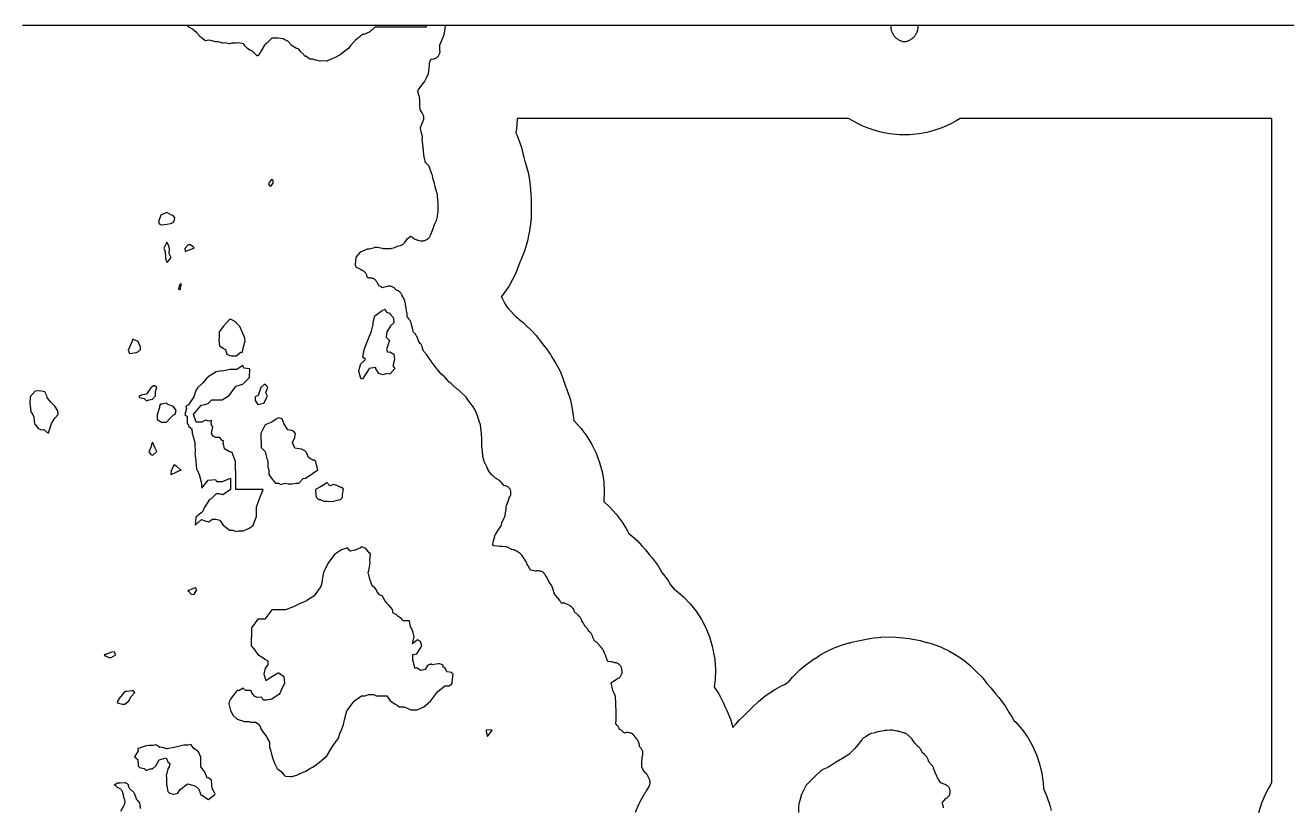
# Model space of a CAD drawing. Header units: millimetres. Extents: x 0 to 600, y 0 to 900.
# Drawn here: x 456.2 to 550.9, y 310 to 368.8 of the extents above; entities that cross this region are included whole.
import ezdxf

# ---------------------------------------------------------------- set-up
doc = ezdxf.new("R2010")
doc.units = ezdxf.units.MM
doc.layers.add('CORTE', color=1, linetype='Continuous')
doc.layers.add('GRABADO', color=5, linetype='Continuous')

msp = doc.modelspace()

# ---------------------------------------------------------------- linework, layer by layer
at = {"layer": 'CORTE'}
for points in [[(455.976, 368.757), (457.768, 368.757), (459.418, 368.757), (460.126, 368.757), (460.931, 368.757), (461.78, 368.757), (462.102, 368.757), (462.115, 368.757), (462.115, 368.757), (462.138, 368.757), (462.644, 368.757), (462.656, 368.757), (463.655, 368.757), (464.675, 368.757), (464.75, 368.757), (464.76, 368.757), (464.76, 368.757), (465.947, 368.757), (467.513, 368.757), (469.188, 368.757), (470.206, 368.757), (470.218, 368.757), (470.218, 368.757), (470.339, 368.757), (470.982, 368.757), (471.717, 368.757), (472.15, 368.757), (472.772, 368.757), (540.743, 368.757), (541.019, 368.757), (541.392, 368.757), (541.855, 368.757), (542.252, 368.757), (542.569, 368.757), (542.964, 368.757), (543.195, 368.757), (543.462, 368.757), (543.524, 368.757), (543.533, 368.757), (543.533, 368.757), (543.88, 368.757), (544.409, 368.757), (544.88, 368.757), (545.333, 368.757), (545.754, 368.757), (546.158, 368.757), (546.566, 368.757), (546.972, 368.757), (547.377, 368.757), (547.781, 368.757), (548.188, 368.757), (548.594, 368.757), (548.997, 368.757), (549.4, 368.757), (549.794, 368.757), (556.759, 368.757)], [(548.856, 309.662), (549.071, 310.371), (549.289, 310.899), (549.449, 311.237), (549.638, 311.591), (549.825, 311.902), (549.825, 361.757), (548.529, 361.757), (548.063, 361.757), (547.588, 361.757), (547.111, 361.757), (546.632, 361.757), (546.151, 361.757), (545.673, 361.757), (545.194, 361.757), (544.715, 361.757), (544.233, 361.757), (543.755, 361.757), (543.258, 361.757), (542.722, 361.757), (542.166, 361.757), (541.54, 361.757), (541.12, 361.757), (541.046, 361.757), (540.73, 361.757), (540.458, 361.757), (539.991, 361.757), (539.616, 361.757), (539.147, 361.757), (538.599, 361.757), (538.158, 361.757), (537.833, 361.757), (526.423, 361.757), (526.112, 361.57), (525.758, 361.381), (525.395, 361.209), (525.025, 361.056), (524.647, 360.921), (524.263, 360.804), (523.895, 360.712), (523.335, 360.601), (522.597, 360.528), (521.855, 360.528), (521.117, 360.601), (520.557, 360.712), (520.189, 360.804), (519.805, 360.921), (519.427, 361.056), (519.056, 361.209), (518.694, 361.381), (518.34, 361.57), (518.029, 361.757), (493.127, 361.757), (493.13, 361.674), (493.086, 360.964), (493.043, 360.69), (493.13, 360.486), (493.23, 360.21), (493.451, 359.577), (493.572, 359.122), (493.629, 358.864), (493.67, 358.724), (493.723, 358.517), (493.728, 358.497), (493.819, 358.217), (493.962, 357.693), (494.056, 357.157), (494.093, 356.866), (494.108, 356.733), (494.169, 356.084), (494.199, 355.67), (494.199, 354.709), (494.182, 354.277), (494.134, 353.847), (494.054, 353.311), (494.015, 353.089), (493.906, 352.564), (493.721, 351.88), (493.461, 351.24), (493.402, 351.115), (493.342, 350.96), (493.141, 350.412), (492.963, 350), (492.796, 349.665), (492.533, 349.193), (492.136, 348.614), (491.935, 348.373), (491.997, 348.275), (492.225, 347.83), (492.39, 347.581), (492.472, 347.469), (492.48, 347.459), (492.612, 347.338), (492.905, 347.025), (492.92, 347.008), (493.072, 346.869), (493.152, 346.79), (493.263, 346.699), (493.576, 346.433), (493.777, 346.251), (494.21, 345.831), (494.554, 345.467), (494.865, 345.076), (495.117, 344.73), (495.332, 344.454), (495.441, 344.307), (495.512, 344.206), (495.567, 344.127), (495.633, 344.03), (495.726, 343.885), (496.041, 343.373), (496.338, 342.828), (496.574, 342.256), (496.753, 341.747), (496.802, 341.598), (496.84, 341.497), (496.871, 341.414), (496.974, 341.123), (497.056, 340.863), (497.157, 340.507), (497.269, 339.969), (497.366, 339.282), (497.369, 339.261), (497.395, 339.064), (497.411, 339.05), (497.913, 338.508), (498.359, 337.92), (498.746, 337.291), (499.069, 336.628), (499.326, 335.936), (499.515, 335.222), (499.633, 334.493), (499.679, 333.756), (499.653, 333.019), (499.65, 332.994), (500.077, 332.611), (500.581, 332.061), (501.028, 331.464), (501.326, 330.973), (501.449, 330.743), (501.523, 330.61), (501.738, 330.436), (502.142, 330.076), (502.511, 329.68), (502.776, 329.368), (503.041, 329.019), (503.265, 328.775), (503.717, 328.17), (504.055, 327.609), (504.072, 327.59), (504.502, 327.014), (504.658, 326.757), (504.659, 326.755), (504.924, 326.431), (505.075, 326.325), (505.626, 325.854), (506.13, 325.332), (506.581, 324.763), (506.976, 324.154), (507.31, 323.51), (507.581, 322.837), (507.787, 322.141), (507.855, 321.786), (507.886, 321.636), (507.972, 321.144), (508.028, 320.374), (508.004, 319.603), (507.935, 319.087), (507.963, 319.049), (508.281, 318.553), (508.627, 317.871), (508.747, 317.561), (508.872, 317.326), (509.15, 316.655), (509.341, 316.028), (509.564, 316.3), (509.841, 316.609), (510.05, 316.825), (510.766, 317.515), (510.789, 317.535), (511.269, 317.991), (511.771, 318.416), (512.48, 318.891), (512.947, 319.132), (513.219, 319.266), (513.413, 319.383), (513.518, 319.448), (513.823, 319.819), (514.164, 320.17), (514.404, 320.396), (514.807, 320.745), (515.371, 321.146), (515.66, 321.316), (515.878, 321.458), (516.326, 321.722), (516.935, 322.013), (517.568, 322.248), (518.07, 322.385), (518.14, 322.4), (518.262, 322.441), (518.743, 322.555), (519.508, 322.704), (519.902, 322.76), (520.28, 322.796), (520.442, 322.808), (521.003, 322.838), (521.579, 322.829), (522.137, 322.781), (522.616, 322.71), (522.699, 322.693), (522.728, 322.69), (523.401, 322.564), (523.915, 322.417), (523.948, 322.406), (524.223, 322.339), (524.935, 322.087), (525.617, 321.766), (526.116, 321.467), (526.431, 321.256), (526.807, 320.982), (527.158, 320.681), (527.599, 320.27), (528.052, 319.811), (528.42, 319.334), (528.717, 319.021), (529.092, 318.528), (529.314, 318.285), (529.78, 317.655), (530.081, 317.143), (530.254, 316.899), (530.445, 316.571), (530.587, 316.436), (531.063, 315.885), (531.485, 315.29), (531.847, 314.658), (532.147, 313.994), (532.381, 313.304), (532.548, 312.594), (532.646, 311.872), (532.661, 311.464), (532.931, 310.863), (533.151, 310.207), (533.247, 309.813)]]:
    msp.add_lwpolyline(points, dxfattribs=at)
for points in [[(474.809, 356.899), (474.801, 357.105), (474.687, 357.18), (474.45, 356.865), (474.528, 356.689), (474.636, 356.68), (474.809, 356.899)], [(466.817, 353.822), (467.101, 353.864), (467.297, 353.943), (467.389, 354.122), (467.429, 354.293), (467.306, 354.469), (467.159, 354.504), (466.823, 354.708), (466.366, 354.501), (466.229, 354.081), (466.215, 353.904), (466.336, 353.798), (466.531, 353.78), (466.817, 353.822)], [(467.153, 351.327), (466.998, 351.628), (467.015, 352.005), (466.955, 352.248), (466.831, 352.475), (466.597, 352.01), (466.704, 351.767), (466.72, 351.327), (466.755, 351.149), (466.846, 350.951), (467.153, 351.327)], [(468.369, 351.837), (468.847, 352.024), (468.876, 352.037), (468.871, 352.041), (468.607, 352.261), (468.426, 352.28), (468.165, 351.989), (468.197, 351.77), (468.369, 351.837)], [(467.899, 349.237), (467.886, 349.324), (467.862, 349.37), (467.737, 349.205), (467.702, 348.943), (467.821, 348.887), (467.899, 349.237)], [(472.029, 343.932), (472.384, 344.224), (472.514, 344.224), (472.537, 344.367), (472.525, 344.404), (472.708, 345.07), (472.669, 345.262), (472.51, 345.68), (472.489, 345.722), (472.488, 345.744), (472.315, 346.146), (472.028, 346.423), (472.027, 346.462), (472.025, 346.463), (471.692, 346.638), (471.555, 346.684), (471.293, 346.405), (471.068, 346.165), (470.746, 345.738), (470.762, 345.329), (470.725, 345.066), (470.768, 344.696), (471.045, 344.512), (471.083, 344.497), (471.226, 344.425), (471.333, 344.075), (471.558, 343.953), (471.675, 343.932), (472.029, 343.932)], [(464.201, 344.142), (464.529, 344.196), (464.694, 344.261), (464.836, 344.403), (464.836, 344.59), (464.676, 345.018), (464.317, 345.172), (464.266, 345.191), (464.228, 345.043), (464.151, 344.863), (463.925, 344.367), (464.004, 344.109), (464.201, 344.142)], [(469.423, 331.642), (469.7, 331.563), (469.954, 331.487), (470.259, 331.669), (470.497, 331.669), (470.795, 331.592), (471.06, 331.229), (471.385, 330.979), (471.558, 330.847), (471.764, 330.847), (472.057, 330.742), (472.225, 330.797), (472.563, 330.797), (472.815, 330.904), (473.06, 331.017), (473.295, 331.221), (473.554, 331.879), (473.561, 331.897), (473.563, 331.903), (473.563, 332.565), (473.563, 332.597), (473.81, 333.286), (474.051, 333.898), (471.995, 333.898), (471.995, 335.318), (471.988, 335.328), (471.988, 336.015), (471.809, 336.469), (471.728, 336.674), (471.58, 336.731), (471.517, 336.723), (471.141, 336.949), (471.049, 337.425), (471.066, 337.555), (470.968, 337.579), (470.789, 337.801), (470.464, 337.801), (470.312, 337.905), (470.169, 338.104), (470.264, 338.61), (470.151, 338.798), (470.17, 339.094), (469.964, 339.028), (469.728, 339.106), (469.46, 338.965), (469.034, 338.965), (468.835, 339.525), (469.401, 340.237), (469.679, 340.278), (469.924, 340.372), (470.201, 340.634), (470.988, 340.634), (471.494, 340.954), (471.989, 341.613), (472.006, 341.656), (472.539, 341.805), (473.028, 342.318), (473.045, 342.972), (472.602, 343.019), (472.539, 343.205), (472.084, 342.918), (471.556, 342.918), (471.549, 342.913), (471.011, 342.789), (470.932, 342.805), (470.516, 342.733), (470.256, 342.56), (470.009, 342.424), (469.81, 342.236), (469.495, 341.886), (469.115, 341.547), (468.988, 341.324), (468.84, 340.867), (468.447, 340.261), (468.236, 340.166), (468.307, 339.986), (468.176, 339.533), (468.343, 339.373), (468.343, 338.852), (468.414, 338.797), (468.461, 338.635), (468.691, 338.461), (468.732, 338.137), (468.806, 337.895), (468.914, 337.438), (468.921, 337.335), (468.955, 336.724), (468.93, 336.639), (468.993, 336.034), (468.993, 336.032), (469.041, 335.439), (469.088, 335.384), (469.253, 335.023), (469.346, 334.667), (469.388, 334.492), (469.438, 334.005), (469.926, 334.596), (470.487, 334.662), (470.541, 334.501), (470.995, 334.501), (471.601, 334.752), (471.601, 333.915), (471.023, 333.513), (470.78, 333.589), (470.519, 333.589), (470.144, 333.196), (470.014, 333.144), (469.613, 332.532), (469.505, 332.227), (468.991, 331.834), (468.954, 331.231), (469.423, 331.642)], [(457.955, 338.164), (457.949, 338.244), (458.155, 338.848), (458.403, 339.271), (458.666, 339.538), (458.635, 339.809), (458.405, 340.159), (458.107, 340.452), (457.887, 340.744), (457.803, 340.806), (457.831, 340.893), (457.661, 341.226), (457.403, 341.288), (457.257, 341.31), (456.93, 341.283), (456.546, 340.87), (456.533, 340.327), (456.558, 340.217), (456.594, 339.739), (456.751, 339.547), (456.818, 339.327), (456.882, 338.838), (456.902, 338.798), (456.948, 338.765), (457.162, 338.476), (457.424, 338.372), (457.593, 338.407), (457.834, 338.185), (457.923, 338.146), (457.924, 338.146), (457.955, 338.164)], [(465.502, 340.627), (465.743, 340.68), (465.967, 340.929), (465.967, 341.257), (466.074, 341.565), (465.892, 341.691), (465.808, 341.685), (465.606, 341.542), (465.305, 341.063), (464.884, 340.985), (464.779, 340.911), (464.723, 340.874), (464.732, 340.855), (464.774, 340.813), (465.126, 340.736), (465.283, 340.55), (465.502, 340.627)], [(474.098, 340.389), (474.392, 340.903), (474.267, 341.163), (474.415, 341.575), (474.253, 341.74), (474.155, 341.803), (473.884, 341.552), (473.685, 340.958), (473.447, 340.851), (473.447, 340.587), (473.653, 340.286), (474.098, 340.389)], [(466.796, 338.97), (467.041, 339.223), (467.306, 339.486), (467.455, 339.562), (467.526, 339.837), (467.319, 340.139), (466.884, 340.277), (466.797, 340.396), (466.446, 340.305), (466.348, 340.305), (466.278, 340.185), (466.278, 340.058), (466.092, 339.499), (466.092, 339.168), (466.346, 338.997), (466.387, 338.97), (466.796, 338.97)], [(474.972, 334.384), (475.214, 334.384), (475.383, 334.277), (475.714, 334.392), (475.945, 334.319), (476.229, 334.319), (476.499, 334.388), (476.73, 334.388), (477.067, 334.718), (477.256, 334.756), (477.292, 334.777), (477.764, 335.116), (478.153, 335.377), (478.059, 335.758), (478, 335.996), (477.881, 336.098), (477.783, 336.098), (477.468, 336.313), (477.307, 336.693), (477.267, 336.741), (477.235, 336.783), (476.941, 336.929), (476.751, 336.954), (476.436, 336.995), (476.25, 337.429), (476.429, 337.799), (476.481, 338.101), (476.345, 338.271), (476.214, 338.343), (475.921, 338.382), (475.653, 338.776), (475.651, 338.779), (475.65, 338.782), (475.642, 338.793), (475.642, 338.802), (475.484, 339.216), (475.204, 339.292), (475.04, 339.191), (474.705, 338.968), (474.2, 338.758), (473.877, 338.104), (473.877, 337.669), (473.917, 337.434), (473.917, 337.054), (474.215, 336.764), (474.215, 336.748), (474.217, 336.746), (474.324, 336.204), (474.403, 336.057), (474.403, 335.596), (474.489, 335.356), (474.489, 335.026), (474.723, 334.685), (474.972, 334.384)], [(466.062, 336.753), (465.949, 337.016), (465.78, 337.412), (465.78, 337.469), (465.704, 337.39), (465.646, 337.127), (465.466, 336.742), (465.628, 336.531), (465.764, 336.487), (466.062, 336.753)], [(467.321, 335.116), (467.833, 335.358), (467.866, 335.324), (467.889, 335.354), (467.885, 335.363), (467.838, 335.372), (467.565, 335.63), (467.377, 335.752), (467.139, 335.322), (467.122, 335.042), (467.321, 335.116)], [(479.362, 333.018), (479.719, 333.118), (479.863, 333.149), (480.021, 333.292), (480.014, 333.519), (480.089, 333.935), (479.996, 334.054), (479.88, 334.047), (479.593, 334.212), (479.375, 334.271), (479.068, 334.189), (478.844, 334.422), (478.671, 334.289), (478.366, 334.096), (477.993, 333.91), (478.022, 333.46), (478.067, 333.298), (478.214, 333.143), (478.344, 333.152), (478.624, 333.016), (478.854, 333.039), (479.125, 332.999), (479.362, 333.018)], [(471.812, 316.927), (472.092, 316.653), (472.502, 316.527), (472.593, 316.491), (472.984, 316.491), (473.115, 316.442), (473.48, 316.442), (473.676, 316.306), (473.83, 316.111), (473.874, 315.93), (474.039, 315.718), (474.208, 315.486), (474.302, 315.356), (474.351, 315.235), (474.528, 314.934), (474.528, 314.526), (474.613, 314.364), (474.738, 313.842), (474.902, 313.364), (475.014, 313.152), (475.104, 312.966), (475.24, 312.849), (475.421, 312.71), (475.609, 312.474), (475.684, 312.4), (475.727, 312.389), (476.146, 312.369), (476.23, 312.36), (476.643, 312.493), (476.726, 312.538), (476.789, 312.571), (477.25, 312.757), (477.623, 312.988), (477.771, 313.06), (477.972, 313.18), (478.282, 313.433), (478.797, 313.862), (478.802, 313.87), (479.223, 314.547), (479.313, 314.69), (479.724, 315.236), (479.827, 315.58), (479.959, 315.923), (480.082, 316.258), (480.167, 316.609), (480.349, 317.29), (480.361, 317.322), (480.891, 318.026), (480.915, 318.042), (481.443, 318.409), (481.717, 318.409), (481.973, 318.526), (482.367, 318.526), (482.535, 318.409), (483.341, 318.409), (483.597, 318.034), (483.953, 317.819), (484.122, 317.702), (484.283, 317.6), (484.618, 317.6), (484.771, 317.535), (485.143, 317.354), (485.632, 317.354), (486.13, 317.589), (486.632, 318.018), (486.635, 318.022), (487.161, 318.72), (487.172, 318.731), (487.713, 319.168), (488.032, 319.168), (488.209, 319.288), (488.274, 319.383), (488.255, 319.455), (488.329, 320.033), (488.264, 320.089), (488.219, 320.155), (487.858, 320.22), (487.691, 320.546), (487.553, 320.565), (487.582, 320.713), (487.316, 320.828), (487.227, 320.817), (486.705, 320.745), (486.663, 320.821), (486.397, 320.7), (486.219, 320.4), (485.894, 320.328), (485.626, 320.502), (485.453, 320.502), (485.395, 320.74), (485.303, 321.084), (485.303, 321.515), (485.603, 321.57), (485.97, 322.158), (485.874, 322.481), (485.655, 322.608), (485.269, 322.308), (485.389, 322.842), (485.315, 323.17), (485.206, 323.498), (485.122, 323.593), (485.059, 324.05), (485.041, 324.054), (484.578, 324.054), (484.473, 324.133), (484.483, 324.194), (484.192, 324.382), (484.039, 324.527), (483.821, 324.618), (483.777, 324.893), (483.635, 325.058), (483.503, 325.222), (483.345, 325.362), (483.192, 325.582), (483.104, 325.759), (482.986, 325.922), (482.798, 326.004), (482.599, 326.273), (482.532, 326.389), (482.456, 326.518), (482.232, 326.675), (482.137, 326.983), (482.056, 327.171), (481.946, 327.709), (481.981, 327.81), (482.105, 328.398), (482.063, 328.595), (482.125, 329.063), (482.023, 329.152), (481.931, 329.249), (481.76, 329.486), (481.474, 329.608), (481.359, 329.53), (480.967, 329.345), (480.587, 329.273), (480.394, 329.528), (480.272, 329.487), (479.931, 329.371), (479.425, 329.037), (478.916, 328.361), (478.595, 327.68), (478.493, 327.12), (478.493, 327), (478.398, 326.622), (478.133, 326.269), (477.858, 325.904), (477.342, 325.578), (477.325, 325.563), (477.302, 325.552), (476.792, 325.311), (476.525, 325.197), (476.268, 325.08), (475.737, 324.859), (474.7, 324.859), (474.184, 324.174), (473.662, 324.174), (473.17, 323.52), (473.17, 322.828), (473.163, 322.81), (473.163, 322.172), (473.428, 321.852), (473.664, 321.507), (474.02, 321.292), (474.189, 321.175), (474.403, 321.039), (474.403, 320.733), (474.215, 320.484), (474.098, 320.067), (474.134, 319.973), (474.219, 319.631), (474.244, 319.563), (474.63, 319.819), (475.183, 320.143), (475.226, 320.129), (475.612, 319.873), (475.653, 319.355), (475.399, 318.828), (475.337, 318.639), (475.243, 318.515), (475.096, 318.429), (474.698, 318.165), (474.3, 318.101), (474.116, 318.101), (473.904, 318.309), (473.607, 318.277), (473.409, 318.397), (473.205, 318.637), (473.157, 318.78), (473.081, 318.826), (472.717, 318.826), (472.563, 318.987), (472.242, 318.823), (472.093, 318.823), (471.948, 318.629), (471.598, 318.165), (471.504, 317.958), (471.478, 317.808), (471.599, 317.312), (471.812, 316.927)], [(468.874, 326.039), (469.049, 326.33), (469.025, 326.49), (468.922, 326.529), (468.475, 326.318), (468.426, 326.311), (468.389, 326.282), (468.39, 326.278), (468.436, 326.267), (468.663, 326.014), (468.874, 326.039)], [(462.999, 321.483), (462.866, 321.722), (462.665, 321.703), (462.241, 321.513), (462.16, 321.513), (462.114, 321.452), (462.117, 321.448), (462.149, 321.437), (462.487, 321.293), (462.629, 321.284), (462.999, 321.483)], [(463.662, 317.788), (463.958, 318.029), (464.153, 318.372), (464.426, 318.677), (464.328, 318.799), (464.218, 318.799), (463.808, 318.749), (463.719, 318.749), (463.569, 318.622), (463.229, 318.203), (463.088, 317.974), (463.119, 317.9), (463.192, 317.876), (463.491, 317.778), (463.662, 317.788)], [(490.796, 315.847), (490.819, 315.739), (490.91, 315.362), (491.262, 315.829), (490.854, 315.85), (490.845, 315.864), (490.796, 315.847)], [(466.828, 314.431), (466.404, 314.565), (466.29, 314.54), (465.997, 314.736), (465.789, 314.698), (465.467, 314.698), (465.279, 314.658), (464.811, 314.507), (464.758, 314.494), (464.649, 314.456), (464.666, 314.295), (464.394, 313.829), (464.638, 313.624), (464.679, 313.149), (464.731, 313.09), (464.775, 313.045), (465.125, 312.956), (465.276, 312.803), (465.578, 312.944), (465.754, 312.944), (466.002, 313.166), (466.254, 313.62), (466.772, 313.769), (466.891, 313.453), (467.043, 313.329), (467.007, 313.09), (466.897, 312.928), (466.772, 312.418), (466.787, 312.274), (466.787, 311.744), (466.826, 311.652), (466.897, 311.232), (466.954, 311.183), (467.022, 311.103), (467.319, 311.041), (467.353, 311.031), (467.634, 311.1), (467.818, 311.379), (468.344, 311.78), (468.377, 311.81), (468.853, 311.676), (468.961, 311.622), (469.224, 311.399), (469.342, 311.061), (469.382, 310.963), (469.467, 310.963), (469.745, 310.748), (469.956, 310.621), (470.344, 310.963), (470.428, 311.003), (470.444, 311.046), (470.444, 311.054), (470.421, 311.097), (470.229, 311.461), (470.204, 311.724), (470.187, 312.083), (469.948, 312.271), (469.855, 312.246), (469.79, 312.393), (469.637, 312.731), (469.37, 313.093), (469.37, 313.807), (469.2, 314.219), (468.896, 314.441), (468.884, 314.441), (468.621, 314.759), (468.405, 314.708), (468.091, 314.708), (467.89, 314.658), (467.473, 314.57), (467.37, 314.532), (466.849, 314.437), (466.828, 314.431)]]:
    msp.add_lwpolyline(points, close=True, dxfattribs=at)
at = {"layer": 'GRABADO'}
for points in [[(468.428, 368.653), (468.426, 368.659), (468.422, 368.671), (468.422, 368.692), (468.426, 368.704), (468.428, 368.71), (468.432, 368.718), (468.434, 368.722), (468.44, 368.731), (468.45, 368.74), (468.462, 368.748), (468.476, 368.753), (468.489, 368.757), (486.295, 368.757), (486.295, 368.607), (482.456, 368.607), (482.037, 368.234), (482.026, 368.226), (481.612, 368.069), (481.6, 368.062), (481.577, 368.062), (481.495, 368.067), (481.361, 367.937), (481.359, 367.934), (480.995, 367.646), (480.628, 367.246), (480.486, 367.035), (480.48, 367.024), (480.088, 366.73), (479.949, 366.61), (479.945, 366.606), (479.828, 366.533), (479.416, 366.303), (479.411, 366.3), (479.159, 366.203), (478.883, 366.075), (478.868, 366.068), (478.849, 366.068), (478.53, 366.093), (478.334, 366.071), (478.323, 366.071), (478.011, 366.123), (478.002, 366.126), (477.997, 366.128), (477.792, 366.219), (477.574, 366.212), (477.567, 366.212), (477.55, 366.215), (477.533, 366.223), (477.257, 366.435), (477.217, 366.436), (477.206, 366.436), (477.182, 366.444), (477.164, 366.458), (477.155, 366.471), (477.112, 366.552), (476.886, 366.762), (476.879, 366.766), (476.719, 366.983), (476.593, 367.001), (476.582, 367.001), (476.564, 367.01), (476.559, 367.012), (476.234, 367.223), (476.22, 367.227), (476.205, 367.232), (476.19, 367.244), (476.187, 367.248), (476.183, 367.253), (475.912, 367.551), (475.681, 367.652), (475.676, 367.655), (475.551, 367.735), (475.19, 367.798), (475.104, 367.789), (475.099, 367.789), (474.701, 367.796), (474.318, 367.397), (474.202, 367.306), (474.164, 367.251), (473.904, 366.846), (473.75, 366.567), (473.749, 366.564), (473.743, 366.554), (473.682, 366.477), (473.679, 366.473), (473.672, 366.466), (473.665, 366.462), (473.658, 366.457), (473.638, 366.45), (473.611, 366.45), (473.59, 366.457), (473.576, 366.466), (473.569, 366.473), (473.567, 366.476), (473.564, 366.48), (473.537, 366.521), (473.517, 366.548), (473.26, 366.8), (473.077, 366.876), (473.07, 366.878), (473.06, 366.884), (472.883, 367.004), (472.876, 367.01), (472.666, 367.246), (472.66, 367.254), (472.616, 367.343), (472.572, 367.351), (472.571, 367.351), (472.209, 367.424), (472.06, 367.406), (471.687, 367.406), (471.558, 367.361), (471.546, 367.357), (471.525, 367.357), (471.515, 367.359), (471.181, 367.448), (471.016, 367.42), (471.003, 367.42), (470.993, 367.422), (470.693, 367.505), (470.477, 367.505), (470.218, 367.581), (469.963, 367.634), (469.732, 367.595), (469.715, 367.595), (469.699, 367.6), (469.691, 367.604), (469.683, 367.608), (469.407, 367.845), (469.372, 367.853), (469.363, 367.857), (469.35, 367.864), (469.338, 367.876), (469.326, 367.892), (469.31, 367.948), (469.066, 368.196), (468.87, 368.368), (468.758, 368.46), (468.471, 368.611), (468.462, 368.613), (468.445, 368.627), (468.438, 368.635), (468.434, 368.641), (468.432, 368.645), (468.428, 368.653)], [(481.401, 343.342), (481.737, 343.674), (481.534, 343.847), (481.631, 344.393), (481.904, 345.074), (481.911, 345.093), (481.919, 345.115), (482.19, 345.784), (482.308, 346.293), (482.308, 346.467), (482.447, 346.94), (482.809, 347.211), (482.997, 347.353), (483.221, 347.444), (483.327, 347.213), (483.555, 347.144), (483.618, 347.037), (483.852, 346.781), (483.873, 346.426), (483.616, 346.183), (483.344, 345.737), (483.3, 345.341), (483.535, 345.087), (483.456, 344.815), (483.311, 344.382), (483.413, 344.216), (483.572, 344.248), (483.88, 344.055), (483.915, 343.671), (483.786, 343.194), (483.948, 342.981), (483.583, 342.557), (483.348, 342.624), (483.034, 342.513), (482.755, 342.614), (482.525, 342.955), (482.512, 343.039), (482.488, 343.061), (482.013, 342.976), (482.011, 342.978), (482.001, 342.95), (481.727, 342.511), (481.544, 342.225), (481.463, 342.201), (481.425, 342.216), (481.386, 342.245), (481.246, 342.789), (481.283, 343.002), (481.401, 343.342)]]:
    msp.add_lwpolyline(points, close=True, dxfattribs=at)
for points in [[(502.025, 309.689), (502.303, 310.337), (502.315, 310.36), (502.341, 310.405), (502.352, 310.426), (502.357, 310.437), (502.708, 311.063), (502.721, 311.084), (502.829, 311.248), (502.845, 311.273), (503.042, 311.608), (503.067, 311.656), (503.086, 311.704), (503.101, 311.754), (503.112, 311.805), (503.117, 311.856), (503.117, 311.91), (503.115, 311.969), (503.11, 312.028), (503.099, 312.084), (503.082, 312.139), (503.058, 312.194), (502.986, 312.341), (502.963, 312.384), (502.936, 312.424), (502.906, 312.465), (502.863, 312.524), (502.82, 312.578), (502.64, 312.774), (502.623, 312.793), (502.613, 312.816), (502.507, 313.076), (502.496, 313.106), (502.496, 313.137), (502.51, 313.396), (502.533, 313.805), (502.535, 313.823), (502.538, 313.842), (502.57, 313.976), (502.58, 314.03), (502.585, 314.082), (502.584, 314.135), (502.579, 314.187), (502.568, 314.239), (502.553, 314.289), (502.533, 314.338), (502.508, 314.384), (502.479, 314.428), (502.446, 314.469), (502.408, 314.508), (502.371, 314.542), (502.359, 314.578), (502.311, 314.764), (502.301, 314.799), (502.246, 314.964), (502.225, 315.018), (502.2, 315.067), (502.169, 315.116), (502.154, 315.137), (502.126, 315.173), (501.97, 315.357), (501.947, 315.388), (501.936, 315.404), (501.904, 315.448), (501.868, 315.488), (501.829, 315.523), (501.786, 315.555), (501.74, 315.583), (501.693, 315.606), (501.643, 315.624), (501.591, 315.637), (501.537, 315.646), (501.456, 315.654), (501.398, 315.658), (501.341, 315.655), (501.286, 315.647), (501.229, 315.632), (501.217, 315.628), (501.158, 315.613), (501.116, 315.657), (501.042, 315.745), (501.001, 315.788), (500.957, 315.826), (500.91, 315.858), (500.858, 315.887), (500.844, 315.893), (500.803, 315.915), (500.787, 315.959), (500.781, 315.981), (500.763, 316.029), (500.743, 316.073), (500.718, 316.116), (500.69, 316.156), (500.657, 316.195), (500.577, 316.282), (500.549, 316.315), (500.549, 316.359), (500.559, 316.579), (500.559, 316.606), (500.559, 317.047), (500.56, 317.06), (500.567, 317.262), (500.567, 317.308), (500.549, 317.727), (500.54, 317.976), (500.53, 318.266), (500.525, 318.322), (500.515, 318.376), (500.5, 318.429), (500.479, 318.482), (500.417, 318.615), (500.392, 318.663), (500.334, 318.763), (500.322, 318.787), (500.315, 318.812), (500.218, 319.279), (500.21, 319.313), (500.204, 319.333), (500.203, 319.337), (500.193, 319.383), (500.218, 319.422), (500.24, 319.451), (500.284, 319.47), (500.303, 319.477), (500.361, 319.508), (500.734, 319.732), (500.797, 319.775), (500.812, 319.787), (500.855, 319.825), (500.893, 319.866), (500.927, 319.911), (500.955, 319.959), (500.979, 320.01), (500.998, 320.063), (501.011, 320.117), (501.018, 320.173), (501.02, 320.228), (501.016, 320.284), (501.006, 320.339), (500.998, 320.368), (500.993, 320.39), (500.989, 320.417), (500.988, 320.431), (500.978, 320.483), (500.963, 320.534), (500.943, 320.582), (500.919, 320.629), (500.89, 320.673), (500.857, 320.715), (500.821, 320.752), (500.781, 320.787), (500.738, 320.817), (500.692, 320.843), (500.644, 320.864), (500.594, 320.881), (500.543, 320.893), (500.491, 320.9), (500.46, 320.901), (500.438, 320.903), (500.414, 320.91), (500.338, 320.936), (500.293, 320.949), (500.248, 320.958), (500.201, 320.964), (499.996, 320.981), (499.935, 320.989), (499.914, 321.046), (499.802, 321.389), (499.774, 321.459), (499.769, 321.471), (499.743, 321.519), (499.709, 321.576), (499.688, 321.618), (499.585, 321.86), (499.555, 321.921), (499.517, 321.978), (499.457, 322.058), (499.427, 322.096), (499.393, 322.13), (499.302, 322.217), (499.286, 322.233), (499.272, 322.252), (499.26, 322.27), (499.23, 322.311), (499.197, 322.347), (499.161, 322.381), (499.122, 322.411), (499.08, 322.439), (499.001, 322.485), (498.971, 322.505), (498.953, 322.536), (498.825, 322.803), (498.818, 322.819), (498.761, 322.957), (498.759, 322.961), (498.74, 323.005), (498.717, 323.054), (498.689, 323.099), (498.658, 323.14), (498.623, 323.179), (498.585, 323.214), (498.542, 323.247), (498.502, 323.274), (498.485, 323.306), (498.463, 323.355), (498.437, 323.407), (498.406, 323.454), (498.371, 323.497), (498.331, 323.537), (498.287, 323.574), (498.259, 323.594), (498.232, 323.616), (498.217, 323.648), (498.164, 323.774), (498.139, 323.825), (498.111, 323.872), (498.077, 323.918), (498.012, 323.995), (497.992, 324.021), (497.985, 324.055), (497.972, 324.11), (497.953, 324.162), (497.93, 324.211), (497.902, 324.258), (497.869, 324.302), (497.831, 324.344), (497.789, 324.384), (497.771, 324.404), (497.683, 324.505), (497.642, 324.548), (497.597, 324.585), (497.547, 324.618), (497.493, 324.651), (497.458, 324.674), (497.444, 324.714), (497.428, 324.771), (497.409, 324.829), (497.384, 324.883), (497.354, 324.934), (497.316, 324.983), (497.279, 325.027), (497.243, 325.065), (497.204, 325.1), (497.144, 325.148), (497.107, 325.176), (497.067, 325.201), (496.968, 325.257), (496.918, 325.282), (496.866, 325.302), (496.733, 325.346), (496.682, 325.361), (496.631, 325.37), (496.58, 325.374), (496.527, 325.374), (496.46, 325.37), (496.426, 325.418), (496.338, 325.559), (496.314, 325.595), (496.206, 325.741), (496.171, 325.784), (496.06, 325.909), (496.034, 325.942), (495.926, 326.097), (495.913, 326.118), (495.905, 326.142), (495.871, 326.272), (495.859, 326.313), (495.778, 326.55), (495.755, 326.606), (495.727, 326.66), (495.564, 326.929), (495.548, 326.951), (495.527, 326.985), (495.516, 327.007), (495.505, 327.027), (495.307, 327.386), (495.305, 327.39), (495.247, 327.497), (495.218, 327.545), (495.186, 327.588), (495.149, 327.628), (495.109, 327.664), (495.065, 327.696), (495.018, 327.724), (494.969, 327.746), (494.918, 327.764), (494.866, 327.777), (494.81, 327.785), (494.735, 327.791), (494.666, 327.793), (494.598, 327.787), (494.559, 327.781), (494.535, 327.778), (494.51, 327.782), (494.177, 327.847), (494.132, 327.858), (494.107, 327.898), (493.958, 328.163), (493.94, 328.193), (493.895, 328.262), (493.881, 328.287), (493.875, 328.315), (493.858, 328.373), (493.837, 328.427), (493.809, 328.48), (493.697, 328.669), (493.665, 328.717), (493.481, 328.966), (493.441, 329.014), (493.398, 329.056), (493.349, 329.094), (493.123, 329.25), (493.084, 329.274), (493.013, 329.315), (492.963, 329.341), (492.912, 329.361), (492.858, 329.377), (492.733, 329.405), (492.711, 329.411), (492.691, 329.421), (492.496, 329.526), (492.448, 329.549), (492.398, 329.567), (492.348, 329.58), (492.295, 329.588), (491.977, 329.624), (491.893, 329.627), (491.854, 329.626), (491.832, 329.628), (491.419, 329.685), (491.378, 329.689), (491.339, 329.695), (491.31, 329.736), (491.289, 329.775), (491.297, 329.818), (491.325, 329.935), (491.329, 329.951), (491.486, 330.49), (491.493, 330.512), (491.504, 330.532), (491.852, 331.085), (491.871, 331.113), (491.892, 331.14), (491.921, 331.188), (491.946, 331.239), (491.965, 331.292), (491.979, 331.349), (491.984, 331.375), (491.994, 331.398), (492.191, 331.816), (492.212, 331.868), (492.228, 331.921), (492.238, 331.976), (492.305, 332.443), (492.31, 332.492), (492.31, 332.542), (492.31, 332.548), (492.31, 332.574), (492.316, 332.6), (492.371, 332.791), (492.376, 332.805), (492.527, 333.258), (492.518, 333.265), (492.584, 333.356), (492.61, 333.402), (492.633, 333.451), (492.65, 333.502), (492.662, 333.554), (492.669, 333.607), (492.671, 333.66), (492.668, 333.714), (492.659, 333.767), (492.646, 333.818), (492.627, 333.869), (492.603, 333.917), (492.575, 333.962), (492.543, 334.005), (492.507, 334.044), (492.467, 334.08), (492.423, 334.111), (492.377, 334.139), (492.328, 334.161), (492.278, 334.179), (492.226, 334.191), (492.171, 334.199), (492.127, 334.203), (492.096, 334.238), (491.921, 334.457), (491.887, 334.496), (491.855, 334.526), (491.784, 334.587), (491.735, 334.621), (491.507, 334.761), (491.49, 334.773), (491.475, 334.787), (491.38, 334.884), (491.349, 334.914), (491.315, 334.941), (491.186, 335.039), (491.166, 335.056), (491.15, 335.078), (491.019, 335.292), (491.005, 335.313), (490.928, 335.428), (490.916, 335.448), (490.906, 335.469), (490.826, 335.672), (490.807, 335.715), (490.785, 335.756), (490.722, 335.86), (490.713, 335.878), (490.705, 335.896), (490.667, 336), (490.657, 336.031), (490.564, 336.38), (490.56, 336.396), (490.558, 336.411), (490.522, 336.723), (490.522, 336.726), (490.494, 336.995), (490.493, 337.03), (490.493, 337.411), (490.492, 337.44), (490.479, 337.688), (490.461, 338.089), (490.457, 338.141), (490.433, 338.314), (490.433, 338.317), (490.37, 338.762), (490.354, 338.839), (490.349, 338.856), (490.337, 338.894), (490.286, 339.04), (490.281, 339.052), (490.177, 339.328), (490.169, 339.352), (490.132, 339.474), (490.123, 339.501), (490.034, 339.754), (490.011, 339.81), (489.982, 339.863), (489.803, 340.154), (489.79, 340.175), (489.788, 340.177), (489.78, 340.188), (489.779, 340.191), (489.763, 340.212), (489.524, 340.518), (489.517, 340.527), (489.292, 340.837), (489.261, 340.876), (489.228, 340.911), (488.986, 341.146), (488.957, 341.172), (488.775, 341.326), (488.74, 341.354), (488.703, 341.378), (488.668, 341.4), (488.648, 341.413), (488.63, 341.429), (488.521, 341.536), (488.511, 341.544), (488.34, 341.704), (488.333, 341.711), (488.245, 341.797), (488.213, 341.827), (488.178, 341.854), (488.036, 341.957), (488.016, 341.974), (487.998, 341.992), (487.79, 342.239), (487.788, 342.242), (487.735, 342.304), (487.731, 342.309), (487.715, 342.327), (487.686, 342.357), (487.655, 342.386), (487.438, 342.571), (487.425, 342.583), (487.413, 342.596), (487.2, 342.851), (487.156, 342.898), (487.142, 342.913), (487.133, 342.924), (487.101, 342.972), (486.88, 343.257), (486.875, 343.265), (486.648, 343.574), (486.643, 343.58), (486.606, 343.63), (486.603, 343.635), (486.399, 343.949), (486.349, 344.016), (486.128, 344.269), (486.101, 344.304), (486.086, 344.33), (486.072, 344.366), (485.963, 344.688), (485.943, 344.74), (485.918, 344.788), (485.889, 344.833), (485.855, 344.877), (485.741, 345.008), (485.721, 345.032), (485.712, 345.063), (485.696, 345.132), (485.681, 345.183), (485.662, 345.232), (485.581, 345.412), (485.579, 345.415), (485.552, 345.476), (485.528, 345.522), (485.501, 345.565), (485.47, 345.605), (485.435, 345.642), (485.396, 345.677), (485.374, 345.694), (485.346, 345.72), (485.334, 345.756), (485.264, 346.017), (485.262, 346.027), (485.181, 346.368), (485.163, 346.429), (485.138, 346.489), (485.126, 346.513), (485.089, 346.589), (485.059, 346.64), (485.025, 346.689), (484.895, 346.854), (484.872, 346.885), (484.87, 346.924), (484.87, 347.087), (484.868, 347.143), (484.859, 347.199), (484.8, 347.491), (484.799, 347.499), (484.739, 347.83), (484.738, 347.836), (484.718, 347.96), (484.705, 348.02), (484.686, 348.076), (484.661, 348.132), (484.538, 348.366), (484.535, 348.37), (484.5, 348.44), (484.492, 348.456), (484.486, 348.474), (484.479, 348.495), (484.462, 348.537), (484.44, 348.579), (484.424, 348.608), (484.393, 348.656), (484.359, 348.7), (484.32, 348.74), (484.277, 348.776), (484.231, 348.808), (484.182, 348.834), (484.131, 348.856), (484.075, 348.873), (484.037, 348.882), (484.013, 348.913), (483.994, 348.941), (483.962, 348.98), (483.925, 349.016), (483.886, 349.049), (483.843, 349.078), (483.799, 349.102), (483.75, 349.123), (483.739, 349.128), (483.684, 349.145), (483.629, 349.157), (483.573, 349.163), (483.517, 349.163), (483.461, 349.158), (483.405, 349.146), (483.066, 349.06), (483.021, 349.05), (482.982, 349.075), (482.96, 349.089), (482.916, 349.114), (482.868, 349.135), (482.805, 349.159), (482.767, 349.177), (482.746, 349.213), (482.652, 349.399), (482.63, 349.438), (482.605, 349.476), (482.546, 349.558), (482.51, 349.602), (482.471, 349.642), (482.429, 349.677), (482.383, 349.707), (482.334, 349.733), (482.284, 349.754), (482.231, 349.77), (482.177, 349.781), (482.122, 349.786), (482.065, 349.785), (482.007, 349.781), (481.983, 349.781), (481.959, 349.785), (481.938, 349.79), (481.883, 349.806), (481.866, 349.86), (481.857, 349.896), (481.847, 349.94), (481.846, 349.949), (481.832, 350.002), (481.813, 350.053), (481.789, 350.101), (481.76, 350.148), (481.727, 350.191), (481.69, 350.23), (481.649, 350.266), (481.605, 350.297), (481.558, 350.324), (481.508, 350.347), (481.455, 350.364), (481.428, 350.372), (481.415, 350.384), (481.373, 350.421), (481.33, 350.452), (481.284, 350.478), (481.233, 350.501), (481.113, 350.548), (481.071, 350.567), (481.052, 350.609), (480.999, 350.745), (480.989, 350.774), (480.991, 350.804), (481.038, 351.312), (481.044, 351.35), (481.068, 351.378), (481.402, 351.738), (481.423, 351.759), (481.449, 351.772), (481.849, 351.947), (481.875, 351.957), (481.902, 351.961), (481.927, 351.963), (481.976, 351.969), (482.024, 351.98), (482.416, 352.083), (482.433, 352.087), (482.496, 352.1), (482.524, 352.105), (482.553, 352.101), (482.625, 352.087), (482.634, 352.085), (482.984, 352.023), (483.013, 352.016), (483.076, 352.005), (483.141, 352.002), (483.478, 352.002), (483.51, 352), (483.537, 351.997), (483.585, 351.996), (483.634, 351.999), (483.681, 352.006), (483.73, 352.018), (483.942, 352.081), (483.966, 352.088), (483.979, 352.092), (484.035, 352.115), (484.088, 352.143), (484.104, 352.152), (484.13, 352.161), (484.374, 352.226), (484.425, 352.242), (484.473, 352.263), (484.519, 352.287), (484.562, 352.317), (484.602, 352.35), (484.639, 352.386), (484.674, 352.428), (484.908, 352.739), (484.925, 352.758), (484.944, 352.776), (485.068, 352.877), (485.117, 352.912), (485.171, 352.888), (485.214, 352.867), (485.231, 352.857), (485.247, 352.846), (485.341, 352.775), (485.362, 352.758), (485.409, 352.722), (485.459, 352.693), (485.511, 352.668), (485.565, 352.65), (485.621, 352.637), (485.634, 352.636), (485.679, 352.628), (485.878, 352.584), (485.932, 352.574), (485.985, 352.57), (486.038, 352.571), (486.091, 352.578), (486.143, 352.589), (486.193, 352.605), (486.244, 352.627), (486.352, 352.681), (486.398, 352.706), (486.44, 352.735), (486.479, 352.767), (486.515, 352.803), (486.548, 352.842), (486.577, 352.884), (486.602, 352.93), (486.611, 352.948), (486.636, 353.007), (486.79, 353.425), (486.792, 353.431), (486.963, 353.873), (486.974, 353.899), (487.05, 354.058), (487.076, 354.122), (487.094, 354.188), (487.14, 354.411), (487.146, 354.442), (487.192, 354.755), (487.197, 354.796), (487.199, 354.838), (487.199, 355.423), (487.193, 355.505), (487.186, 355.552), (487.143, 356.024), (487.141, 356.045), (487.133, 356.11), (487.124, 356.162), (487.11, 356.213), (486.98, 356.614), (486.971, 356.644), (486.927, 356.839), (486.918, 356.872), (486.842, 357.134), (486.837, 357.157), (486.769, 357.468), (486.756, 357.518), (486.738, 357.564), (486.716, 357.611), (486.71, 357.623), (486.701, 357.642), (486.694, 357.661), (486.633, 357.867), (486.611, 357.929), (486.538, 358.1), (486.537, 358.102), (486.517, 358.15), (486.493, 358.194), (486.465, 358.236), (486.434, 358.275), (486.399, 358.312), (486.359, 358.345), (486.289, 358.4), (486.259, 358.426), (486.249, 358.463), (486.153, 358.881), (486.14, 358.928), (486.129, 358.959), (486.124, 358.976), (486.121, 359), (486.099, 359.36), (486.095, 359.402), (486.088, 359.444), (486.061, 359.571), (486.057, 359.599), (486.06, 359.625), (486.065, 359.676), (486.065, 359.726), (486.06, 359.777), (486.003, 360.197), (486.001, 360.224), (486.006, 360.249), (486.014, 360.302), (486.016, 360.355), (486.014, 360.407), (486.006, 360.459), (485.994, 360.511), (485.92, 360.763), (485.912, 360.798), (485.872, 361.015), (485.867, 361.05), (485.879, 361.082), (486.081, 361.572), (486.099, 361.622), (486.112, 361.672), (486.12, 361.723), (486.123, 361.775), (486.121, 361.826), (486.115, 361.878), (486.103, 361.928), (486.087, 361.977), (486.066, 362.026), (485.991, 362.179), (485.95, 362.249), (485.863, 362.377), (485.846, 362.405), (485.841, 362.437), (485.815, 362.725), (485.814, 362.768), (485.824, 363.08), (485.82, 363.164), (485.799, 363.353), (485.792, 363.401), (485.78, 363.449), (485.682, 363.786), (485.67, 363.833), (485.697, 363.875), (486.103, 364.443), (486.115, 364.458), (486.128, 364.472), (486.134, 364.477), (486.174, 364.52), (486.207, 364.564), (486.236, 364.612), (486.261, 364.664), (486.346, 364.866), (486.347, 364.869), (486.465, 365.143), (486.486, 365.201), (486.5, 365.258), (486.508, 365.318), (486.545, 365.758), (486.547, 365.81), (486.544, 365.863), (486.542, 365.881), (486.541, 365.912), (486.549, 365.942), (486.619, 366.147), (486.641, 366.202), (486.698, 366.212), (486.815, 366.227), (486.871, 366.237), (486.925, 366.253), (486.968, 366.268), (487.02, 366.289), (487.068, 366.314), (487.113, 366.343), (487.156, 366.377), (487.194, 366.415), (487.229, 366.457), (487.26, 366.501), (487.286, 366.549), (487.307, 366.599), (487.323, 366.651), (487.334, 366.704), (487.339, 366.758), (487.339, 366.812), (487.338, 366.827), (487.336, 366.869), (487.336, 367.279), (487.337, 367.307), (487.346, 367.333), (487.565, 367.871), (487.573, 367.89), (487.62, 367.988), (487.643, 368.045), (487.647, 368.056), (487.664, 368.112), (487.674, 368.17), (487.742, 368.678), (487.756, 368.753), (487.832, 368.757), (521.198, 368.757), (521.198, 368.653), (521.2, 368.595), (521.206, 368.538), (521.214, 368.481), (521.226, 368.425), (521.24, 368.369), (521.256, 368.314), (521.276, 368.26), (521.298, 368.207), (521.322, 368.155), (521.349, 368.104), (521.379, 368.055), (521.411, 368.007), (521.445, 367.961), (521.482, 367.917), (521.52, 367.874), (521.561, 367.833), (521.603, 367.795), (521.648, 367.758), (521.694, 367.724), (521.742, 367.692), (521.791, 367.663), (521.842, 367.635), (521.894, 367.611), (521.947, 367.589), (522.001, 367.57), (522.056, 367.553), (522.091, 367.544), (522.145, 367.533), (522.199, 367.528), (522.253, 367.528), (522.306, 367.533), (522.361, 367.544), (522.396, 367.553), (522.451, 367.57), (522.505, 367.589), (522.558, 367.611), (522.61, 367.635), (522.661, 367.663), (522.71, 367.692), (522.758, 367.724), (522.804, 367.758), (522.848, 367.795), (522.891, 367.833), (522.932, 367.874), (522.97, 367.917), (523.007, 367.961), (523.041, 368.007), (523.073, 368.055), (523.102, 368.104), (523.129, 368.155), (523.154, 368.207), (523.176, 368.26), (523.195, 368.314), (523.212, 368.369), (523.226, 368.425), (523.237, 368.481), (523.246, 368.538), (523.251, 368.595), (523.254, 368.653), (523.254, 368.757), (537.833, 368.757), (538.159, 368.757), (538.599, 368.757), (539.147, 368.757), (539.616, 368.757), (539.991, 368.757), (540.458, 368.757), (540.73, 368.757), (541.046, 368.757), (541.12, 368.757), (541.54, 368.757), (542.166, 368.757), (542.722, 368.757), (543.258, 368.757), (543.755, 368.757), (544.233, 368.757), (544.715, 368.757), (545.194, 368.757), (545.673, 368.757), (546.151, 368.757), (546.632, 368.757), (547.111, 368.757), (547.588, 368.757), (548.063, 368.757), (548.529, 368.757), (556.736, 368.757)], [(525.159, 310.004), (525.155, 310.065), (525.146, 310.124), (525.13, 310.181), (525.107, 310.238), (525.08, 310.296), (525.059, 310.349), (525.091, 310.396), (525.314, 310.692), (525.334, 310.715), (525.367, 310.734), (525.38, 310.74), (525.425, 310.768), (525.468, 310.799), (525.507, 310.835), (525.542, 310.874), (525.574, 310.917), (525.601, 310.962), (525.623, 311.01), (525.641, 311.06), (525.655, 311.111), (525.663, 311.163), (525.666, 311.216), (525.664, 311.269), (525.657, 311.321), (525.645, 311.372), (525.628, 311.422), (525.606, 311.471), (525.58, 311.517), (525.549, 311.56), (525.514, 311.6), (525.476, 311.636), (525.435, 311.669), (525.388, 311.698), (525.365, 311.712), (525.322, 311.734), (525.277, 311.752), (524.997, 311.854), (524.96, 311.87), (524.938, 311.903), (524.813, 312.114), (524.777, 312.168), (524.717, 312.247), (524.701, 312.271), (524.692, 312.299), (524.685, 312.33), (524.665, 312.395), (524.637, 312.458), (524.513, 312.695), (524.505, 312.711), (524.499, 312.729), (524.42, 312.98), (524.403, 313.028), (524.382, 313.071), (524.358, 313.113), (524.33, 313.153), (524.297, 313.191), (524.272, 313.218), (524.067, 313.458), (524.048, 313.483), (524.038, 313.512), (524.005, 313.63), (523.987, 313.686), (523.963, 313.738), (523.934, 313.788), (523.9, 313.834), (523.859, 313.878), (523.845, 313.893), (523.776, 313.969), (523.742, 314.005), (523.567, 314.168), (523.548, 314.188), (523.534, 314.211), (523.444, 314.38), (523.413, 314.433), (523.377, 314.48), (523.335, 314.524), (523.314, 314.543), (523.307, 314.55), (523.247, 314.605), (523.229, 314.622), (523.019, 314.844), (523.008, 314.857), (522.998, 314.87), (522.811, 315.144), (522.77, 315.199), (522.722, 315.247), (522.713, 315.255), (522.493, 315.46), (522.459, 315.489), (522.422, 315.516), (522.368, 315.552), (522.32, 315.581), (522.27, 315.604), (522.218, 315.623), (522.165, 315.636), (522.109, 315.644), (522.097, 315.645), (522.075, 315.651), (521.841, 315.729), (521.791, 315.744), (521.742, 315.753), (521.69, 315.758), (521.667, 315.759), (521.645, 315.762), (521.393, 315.815), (521.324, 315.825), (521.219, 315.834), (521.136, 315.835), (520.891, 315.822), (520.868, 315.82), (520.729, 315.807), (520.673, 315.799), (520.222, 315.712), (520.175, 315.7), (520.129, 315.685), (520.07, 315.663), (520.024, 315.649), (519.759, 315.59), (519.71, 315.576), (519.664, 315.559), (519.62, 315.538), (519.576, 315.512), (519.3, 315.332), (519.271, 315.315), (519.221, 315.289), (519.176, 315.262), (519.135, 315.233), (519.096, 315.199), (519.08, 315.184), (519.047, 315.15), (519.016, 315.113), (518.652, 314.629), (518.634, 314.607), (518.506, 314.463), (518.494, 314.45), (518.127, 314.075), (518.109, 314.059), (518.091, 314.045), (517.644, 313.756), (517.629, 313.747), (517.613, 313.739), (517.602, 313.735), (517.528, 313.696), (517.058, 313.407), (516.584, 313.12), (516.58, 313.118), (516.552, 313.101), (516.519, 313.079), (516.5, 313.065), (516.482, 313.054), (516.463, 313.044), (516.101, 312.882), (516.044, 312.853), (515.993, 312.818), (515.944, 312.777), (515.521, 312.376), (515.517, 312.372), (515.481, 312.338), (515.465, 312.321), (515.454, 312.31), (514.995, 311.87), (514.965, 311.838), (514.879, 311.742), (514.847, 311.703), (514.82, 311.663), (514.795, 311.62), (514.513, 311.06), (514.509, 311.051), (514.505, 311.043), (514.476, 310.982), (514.455, 310.918), (514.311, 310.371), (514.301, 310.326), (514.295, 310.281), (514.275, 310.081), (514.273, 310.047), (514.258, 309.653)], [(463.376, 309.761), (463.614, 310.205), (463.637, 310.254), (463.655, 310.303), (463.668, 310.353), (463.677, 310.405), (463.68, 310.457), (463.678, 310.509), (463.672, 310.56), (463.661, 310.611), (463.645, 310.66), (463.622, 310.712), (463.62, 310.718), (463.615, 310.737), (463.577, 310.909), (463.556, 310.985), (463.551, 310.997), (463.545, 311.015), (463.541, 311.033), (463.532, 311.085), (463.52, 311.138), (463.504, 311.188), (463.483, 311.237), (463.457, 311.283), (463.427, 311.326), (463.392, 311.366), (463.355, 311.403), (463.313, 311.436), (463.269, 311.465), (463.222, 311.49), (463.172, 311.51), (463.125, 311.527), (463.096, 311.559), (463.047, 311.609), (462.992, 311.651), (462.874, 311.733), (462.987, 311.802), (463.121, 311.873), (463.156, 311.89), (463.196, 311.885), (463.256, 311.881), (463.315, 311.883), (463.67, 311.916), (463.715, 311.918), (463.75, 311.89), (463.774, 311.869), (463.806, 311.844), (463.869, 311.797), (463.905, 311.767), (463.909, 311.729), (463.919, 311.672), (463.933, 311.618), (463.953, 311.566), (463.979, 311.516), (464.009, 311.469), (464.044, 311.425), (464.083, 311.385), (464.126, 311.349), (464.173, 311.318), (464.224, 311.291), (464.269, 311.27), (464.288, 311.23), (464.291, 311.223), (464.314, 311.175), (464.341, 311.131), (464.372, 311.088), (464.385, 311.072), (464.396, 311.043), (464.479, 310.785), (464.498, 310.734), (464.52, 310.688), (464.547, 310.643), (464.579, 310.6), (464.745, 310.398), (464.763, 310.375), (464.772, 310.347), (464.776, 310.332), (464.78, 310.315), (464.783, 310.298), (464.803, 310.121), (464.812, 310.065), (464.825, 310.013), (464.844, 309.963)]]:
    msp.add_lwpolyline(points, dxfattribs=at)

doc.saveas('drawing.dxf')
